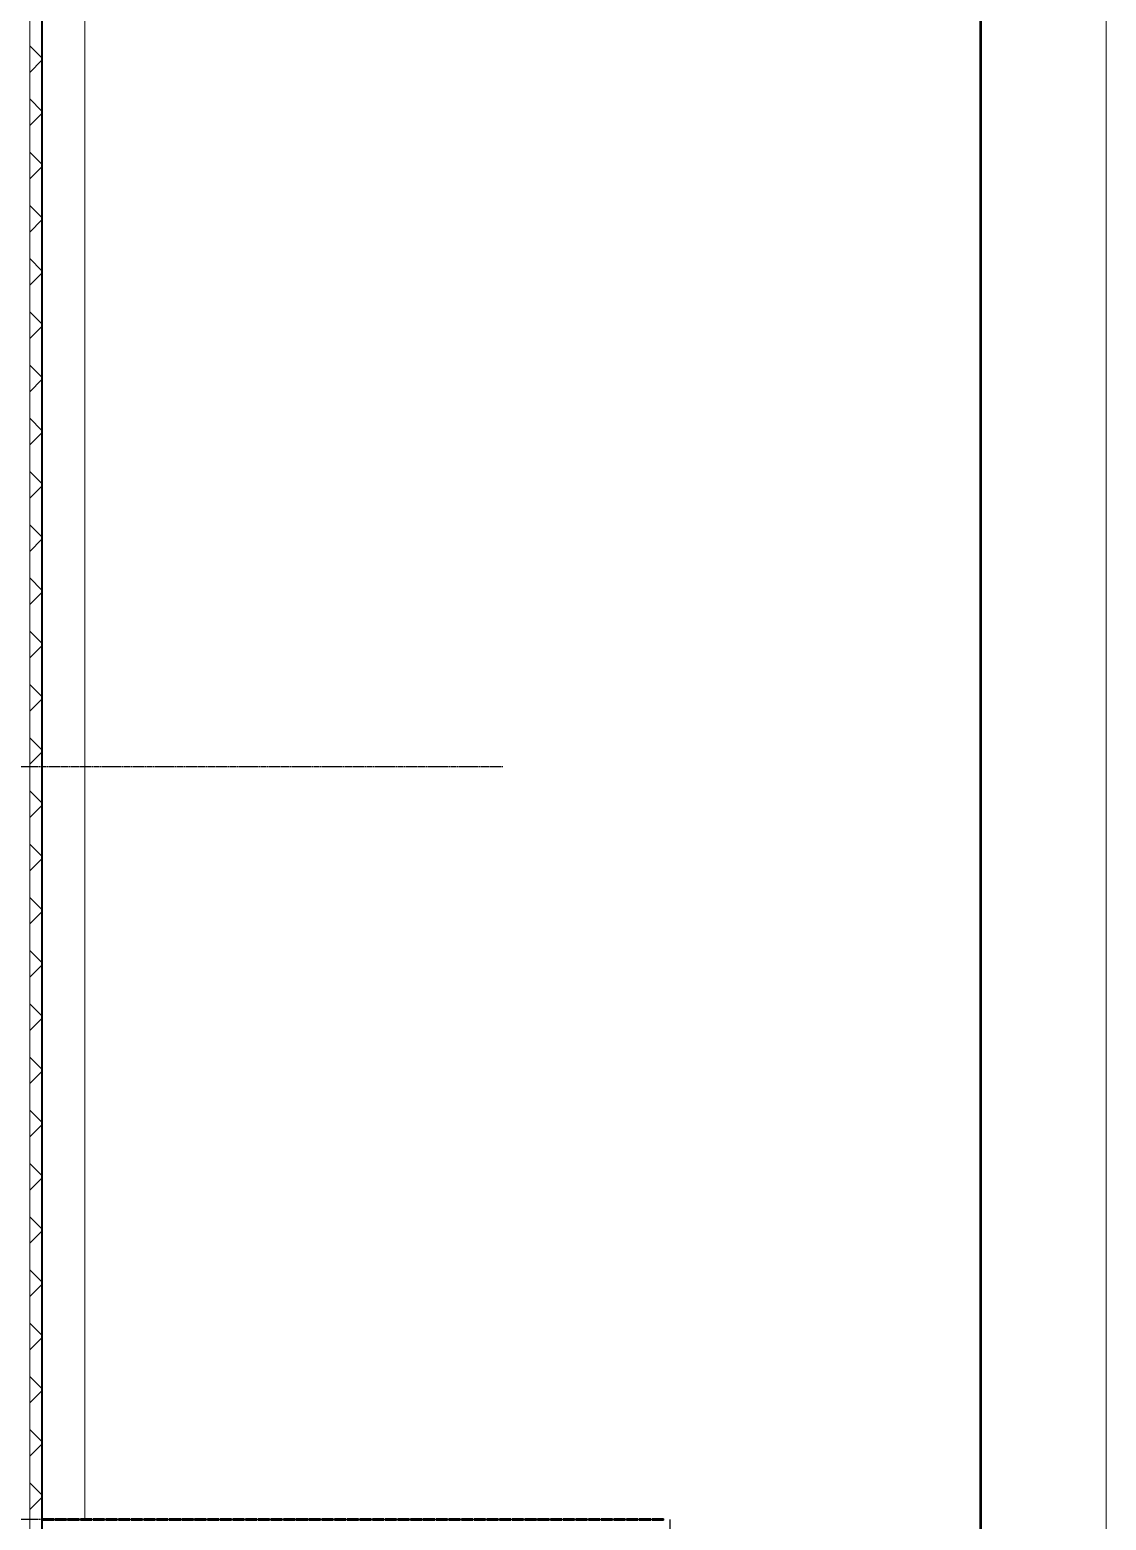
# Model space of a CAD drawing. Header units: millimetres. Extents: x 2140 to 223837, y 2113 to 170313.
# Drawn here: x 112363 to 120940, y 131753 to 143633 of the extents above; entities that cross this region are included whole.
import ezdxf

# ---------------------------------------------------------------- set-up
doc = ezdxf.new("R2010")
doc.units = ezdxf.units.MM
doc.linetypes.add('ADSK_Штриховая_ш3 п1_5', pattern=[4.5, 3, -1.5])
doc.linetypes.add('Линия сетки', pattern=[22.225, 12.7, -3.175, 3.175, -3.175])
for name, color, linetype, lineweight in [('A-GLAZ-CWMG', 7, 'Continuous', 18), ('G-ANNO-TTLB', 7, 'Continuous', 30), ('G-ANNO-TTLB-THIN', 7, 'Continuous', 20)]:
    doc.layers.add(name, color=color, linetype=linetype, lineweight=lineweight)
doc.layers.add('Стены', color=7, linetype='Continuous')

# ---------------------------------------------------------------- blocks, each defined once
blk = doc.blocks.new('_Лист АР - А1К-736802-План на отм_ 0_000')
at = {"layer": 'G-ANNO-TTLB', "lineweight": 50}
blk.add_line((-197, -143.5), (-197, 687.5), dxfattribs=at)
at = {"layer": 'G-ANNO-TTLB-THIN'}
blk.add_line((-192, 692.5), (-192, -148.5), dxfattribs=at)
blk = doc.blocks.new('Прямоугольный импост - 50х150 2-788428-В_АР_ПЭ_01 Этаж')
at = {"layer": 'A-GLAZ-CWMG', "lineweight": 30}
for p, q in [((48643, 17132), (48552, 17132)), ((48552, 17132), (48552, 17122)), ((48552, 17122), (48643, 17122)), ((48643, 17122), (48643, 17132))]:
    blk.add_line(p, q, dxfattribs=at)
blk = doc.blocks.new('Прямоугольный импост - 50х150 2-788429-В_АР_ПЭ_01 Этаж')
at = {"layer": 'A-GLAZ-CWMG', "lineweight": 30}
for p, q in [((48744, 17132), (48653, 17132)), ((48653, 17132), (48653, 17122)), ((48653, 17122), (48744, 17122)), ((48744, 17122), (48744, 17132))]:
    blk.add_line(p, q, dxfattribs=at)
blk = doc.blocks.new('Прямоугольный импост - 50х150 2-788430-В_АР_ПЭ_01 Этаж')
at = {"layer": 'A-GLAZ-CWMG', "lineweight": 30}
for p, q in [((53502, 17132), (53411, 17132)), ((53411, 17132), (53411, 17122)), ((53411, 17122), (53502, 17122)), ((53502, 17122), (53502, 17132))]:
    blk.add_line(p, q, dxfattribs=at)
blk = doc.blocks.new('Помещение')
at = {"lineweight": 9}
h = blk.add_hatch(dxfattribs=at)
h.set_pattern_fill('FP_99', color=256, style=0, pattern_type=2)
h.set_pattern_definition([(45, (61770, 82517.75), (-212.132, 212.132), []), (135, (61770, 82517.75), (-212.132, -212.132), [])])
h.paths.add_polyline_path([(110319.9036, 33246.9347), (110319.9036, 37634.9347), (110223.9036, 37634.9347), (110223.9036, 33246.9347)], flags=0)
h.paths.add_polyline_path([(110319.9036, 38644.9347), (110319.9036, 42044.9347), (110223.9036, 42044.9347), (110223.9036, 38644.9347)], flags=0)
h.paths.add_polyline_path([(110319.9036, 43054.9347), (110319.9036, 45994.9347), (110223.9036, 45994.9347), (110223.9036, 43054.9347), (110243.1196, 43054.9347)], flags=0)
h.paths.add_polyline_path([(110319.9036, 48494.9347), (110319.9036, 48794.9347), (110223.9036, 48794.9347), (110223.9036, 48494.9347)], flags=0)
h.paths.add_polyline_path([(110319.9036, 51294.9347), (110319.9036, 96224.9347), (110223.9036, 96224.9347), (110223.9036, 51294.9347)], flags=0)
h.paths.add_polyline_path([(110223.9036, 97234.9347), (110319.9036, 97234.9347), (110319.9036, 141994.9347), (110223.9036, 141994.9347), (110223.9036, 97632.6116)], flags=0)
h.paths.add_polyline_path([(110223.9036, 144494.9347), (110319.9036, 144494.9347), (110319.9036, 144794.9347), (110223.9036, 144794.9347)], flags=0)
h.paths.add_polyline_path([(110319.9036, 147294.9347), (110319.9036, 150434.9347), (110223.9036, 150434.9347), (110223.9036, 147294.9347)], flags=0)
h.paths.add_polyline_path([(110319.9036, 151444.9347), (110319.9036, 159946.9347), (110223.9036, 159944.9347), (110223.9036, 151444.9347)], flags=0)
at = {"color": 7, "linetype": 'ADSK_Штриховая_ш3 п1_5', "lineweight": 18}
blk.add_line((110661.9036, 150139.9347), (110661.9036, 129649.9347), dxfattribs=at)
at = {"lineweight": 18}
for p, q in [((110223.9036, 97234.9347), (110223.9036, 141994.9347)), ((110319.9036, 97234.9347), (110319.9036, 141994.9347))]:
    blk.add_line(p, q, dxfattribs=at)
at = {"lineweight": 40}
blk.add_line((110321.9036, 97234.9347), (110321.9036, 141994.9347), dxfattribs=at)
at = {"color": 9, "linetype": 'Линия сетки', "true_color": 0xc7c8ca}
for p, q in [((113992.9741, 135644.9347), (7061.0864, 135644.9347)), ((113992.9741, 129644.9347), (7061.0864, 129644.9347))]:
    blk.add_line(p, q, dxfattribs=at)
blk.add_line((115321.9036, 129644.9347), (115321.9036, 99644.9347))
at = {"lineweight": 9, "xscale": 200, "yscale": 200, "zscale": 200}
blk.add_blockref('_Лист АР - А1К-736802-План на отм_ 0_000', (157200, 29700), dxfattribs=at)
for name, p in [('Прямоугольный импост - 50х150 2-788428-В_АР_ПЭ_01 Этаж', (61770, 112517.7536)), ('Прямоугольный импост - 50х150 2-788429-В_АР_ПЭ_01 Этаж', (61770, 112517.7536)), ('Прямоугольный импост - 50х150 2-788429-В_АР_ПЭ_01 Этаж', (61871.2245, 112517.7536)), ('Прямоугольный импост - 50х150 2-788429-В_АР_ПЭ_01 Этаж', (61972.449, 112517.7536)), ('Прямоугольный импост - 50х150 2-788429-В_АР_ПЭ_01 Этаж', (62073.6735, 112517.7536)), ('Прямоугольный импост - 50х150 2-788429-В_АР_ПЭ_01 Этаж', (62174.898, 112517.7536)), ('Прямоугольный импост - 50х150 2-788429-В_АР_ПЭ_01 Этаж', (62276.1224, 112517.7536)), ('Прямоугольный импост - 50х150 2-788429-В_АР_ПЭ_01 Этаж', (62377.3469, 112517.7536)), ('Прямоугольный импост - 50х150 2-788429-В_АР_ПЭ_01 Этаж', (62478.5714, 112517.7536)), ('Прямоугольный импост - 50х150 2-788429-В_АР_ПЭ_01 Этаж', (62579.7959, 112517.7536)), ('Прямоугольный импост - 50х150 2-788429-В_АР_ПЭ_01 Этаж', (62681.0204, 112517.7536)), ('Прямоугольный импост - 50х150 2-788429-В_АР_ПЭ_01 Этаж', (62782.2449, 112517.7536)), ('Прямоугольный импост - 50х150 2-788429-В_АР_ПЭ_01 Этаж', (62883.4694, 112517.7536)), ('Прямоугольный импост - 50х150 2-788429-В_АР_ПЭ_01 Этаж', (62984.6939, 112517.7536)), ('Прямоугольный импост - 50х150 2-788429-В_АР_ПЭ_01 Этаж', (63085.9184, 112517.7536)), ('Прямоугольный импост - 50х150 2-788429-В_АР_ПЭ_01 Этаж', (63187.1429, 112517.7536)), ('Прямоугольный импост - 50х150 2-788429-В_АР_ПЭ_01 Этаж', (63288.3673, 112517.7536)), ('Прямоугольный импост - 50х150 2-788429-В_АР_ПЭ_01 Этаж', (63389.5918, 112517.7536)), ('Прямоугольный импост - 50х150 2-788429-В_АР_ПЭ_01 Этаж', (63490.8163, 112517.7536)), ('Прямоугольный импост - 50х150 2-788429-В_АР_ПЭ_01 Этаж', (63592.0408, 112517.7536)), ('Прямоугольный импост - 50х150 2-788429-В_АР_ПЭ_01 Этаж', (63693.2653, 112517.7536)), ('Прямоугольный импост - 50х150 2-788429-В_АР_ПЭ_01 Этаж', (63794.4898, 112517.7536)), ('Прямоугольный импост - 50х150 2-788429-В_АР_ПЭ_01 Этаж', (63895.7143, 112517.7536)), ('Прямоугольный импост - 50х150 2-788429-В_АР_ПЭ_01 Этаж', (63996.9388, 112517.7536)), ('Прямоугольный импост - 50х150 2-788429-В_АР_ПЭ_01 Этаж', (64098.1633, 112517.7536)), ('Прямоугольный импост - 50х150 2-788429-В_АР_ПЭ_01 Этаж', (64199.3878, 112517.7536)), ('Прямоугольный импост - 50х150 2-788429-В_АР_ПЭ_01 Этаж', (64300.6122, 112517.7536)), ('Прямоугольный импост - 50х150 2-788429-В_АР_ПЭ_01 Этаж', (64401.8367, 112517.7536)), ('Прямоугольный импост - 50х150 2-788429-В_АР_ПЭ_01 Этаж', (64503.0612, 112517.7536)), ('Прямоугольный импост - 50х150 2-788429-В_АР_ПЭ_01 Этаж', (64604.2857, 112517.7536)), ('Прямоугольный импост - 50х150 2-788429-В_АР_ПЭ_01 Этаж', (64705.5102, 112517.7536)), ('Прямоугольный импост - 50х150 2-788429-В_АР_ПЭ_01 Этаж', (64806.7347, 112517.7536)), ('Прямоугольный импост - 50х150 2-788429-В_АР_ПЭ_01 Этаж', (64907.9592, 112517.7536)), ('Прямоугольный импост - 50х150 2-788429-В_АР_ПЭ_01 Этаж', (65009.1837, 112517.7536)), ('Прямоугольный импост - 50х150 2-788429-В_АР_ПЭ_01 Этаж', (65110.4082, 112517.7536)), ('Прямоугольный импост - 50х150 2-788429-В_АР_ПЭ_01 Этаж', (65211.6327, 112517.7536)), ('Прямоугольный импост - 50х150 2-788429-В_АР_ПЭ_01 Этаж', (65312.8571, 112517.7536)), ('Прямоугольный импост - 50х150 2-788429-В_АР_ПЭ_01 Этаж', (65414.0816, 112517.7536)), ('Прямоугольный импост - 50х150 2-788429-В_АР_ПЭ_01 Этаж', (65515.3061, 112517.7536)), ('Прямоугольный импост - 50х150 2-788429-В_АР_ПЭ_01 Этаж', (65616.5306, 112517.7536)), ('Прямоугольный импост - 50х150 2-788429-В_АР_ПЭ_01 Этаж', (65717.7551, 112517.7536)), ('Прямоугольный импост - 50х150 2-788429-В_АР_ПЭ_01 Этаж', (65818.9796, 112517.7536)), ('Прямоугольный импост - 50х150 2-788429-В_АР_ПЭ_01 Этаж', (65920.2041, 112517.7536)), ('Прямоугольный импост - 50х150 2-788429-В_АР_ПЭ_01 Этаж', (66021.4286, 112517.7536)), ('Прямоугольный импост - 50х150 2-788429-В_АР_ПЭ_01 Этаж', (66122.6531, 112517.7536)), ('Прямоугольный импост - 50х150 2-788429-В_АР_ПЭ_01 Этаж', (66223.8776, 112517.7536)), ('Прямоугольный импост - 50х150 2-788429-В_АР_ПЭ_01 Этаж', (66325.102, 112517.7536)), ('Прямоугольный импост - 50х150 2-788429-В_АР_ПЭ_01 Этаж', (66426.3265, 112517.7536)), ('Прямоугольный импост - 50х150 2-788430-В_АР_ПЭ_01 Этаж', (61770, 112517.7536))]:
    blk.add_blockref(name, p)

msp = doc.modelspace()

# ---------------------------------------------------------------- block references
at = {"layer": 'Стены'}
msp.add_blockref('Помещение', (2139.8, 2112.9), dxfattribs=at)

doc.saveas('drawing.dxf')
